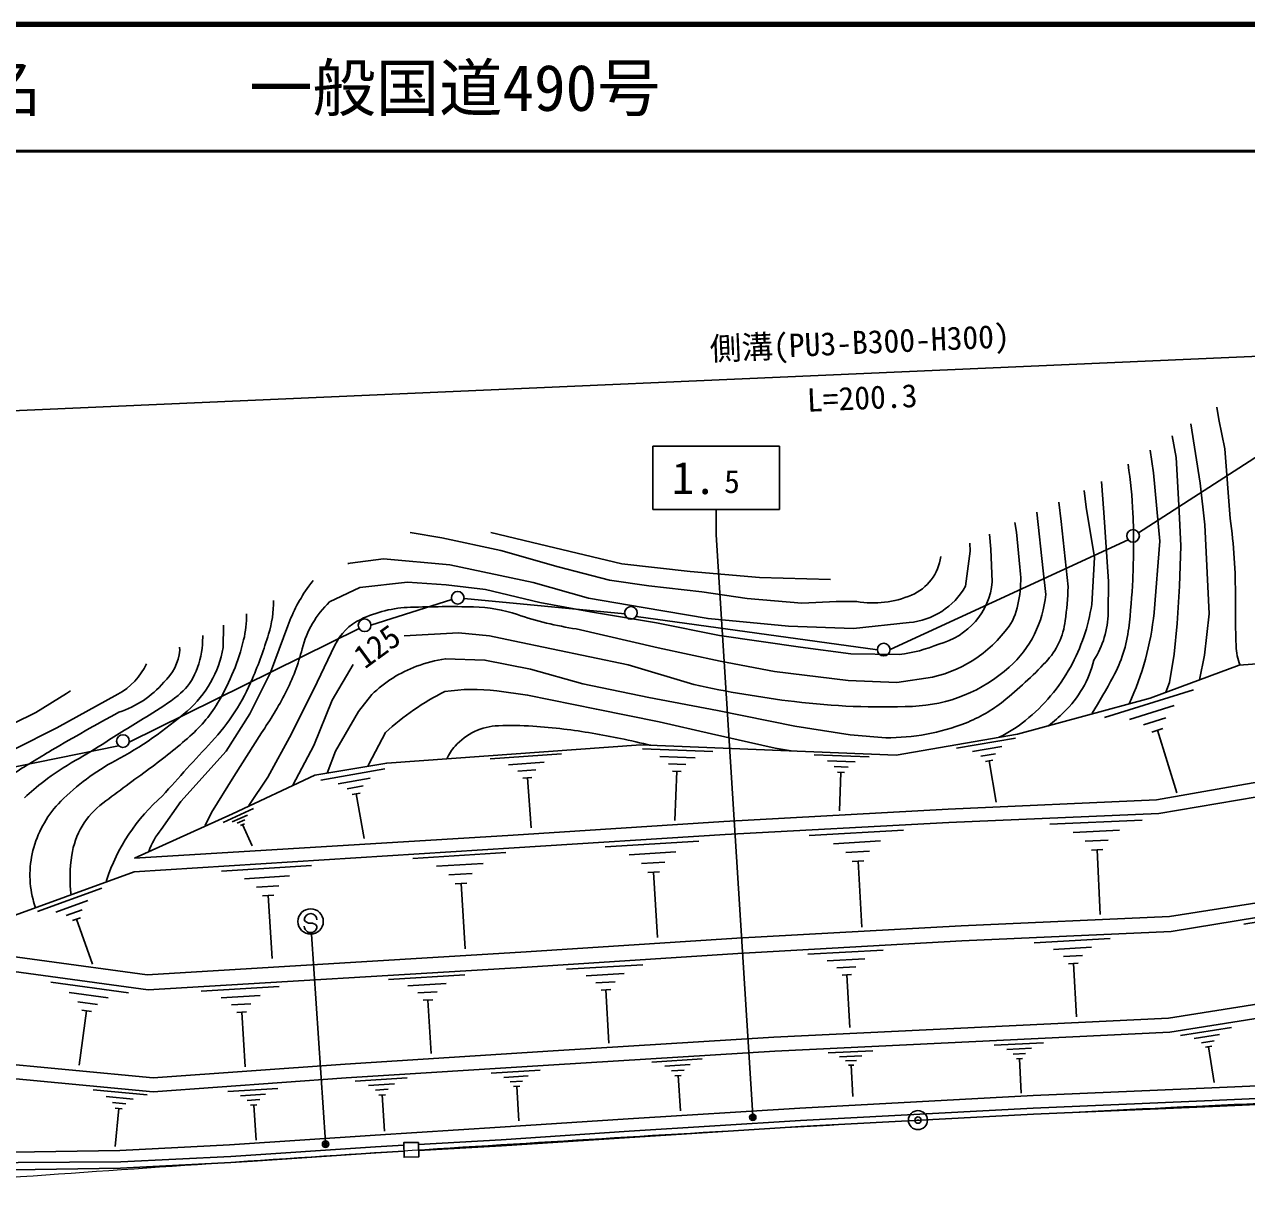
# Model space of a CAD drawing. Units: millimetres, scale not verified. Extents: x 40000 to 680000, y 20000 to 380000.
# Drawn here: x 198991 to 295491, y 288360 to 380000 of the extents above; entities that cross this region are included whole.
import ezdxf
from ezdxf.enums import TextEntityAlignment as Align

# ---------------------------------------------------------------- set-up
doc = ezdxf.new("R2010")
doc.units = ezdxf.units.MM
doc.header["$LTSCALE"] = 1000
doc.header["$PDMODE"] = 32
doc.header["$PDSIZE"] = 500
doc.linetypes.add('CHAIN', pattern=[18.5, 12, -1.5, 3.5, -1.5])
for name, color, linetype, lineweight in [('M-BGD', 7, 'Continuous', 25), ('M-BMK', 2, 'CHAIN', 13), ('M-BMK-SRVR', 3, 'Continuous', 25), ('M-STR-STRC', 7, 'Continuous', 25), ('M-TTL', 2, 'Continuous', 140), ('M-TTL-LINE', 7, 'Continuous', 50)]:
    doc.layers.add(name, color=color, linetype=linetype, lineweight=lineweight)
doc.layers.add('M-TTL-TXT', color=7, linetype='Continuous')
doc.styles.add('@ＭＳ ゴシック', font='')
doc.styles.add('ＭＳ ゴシック', font='')
doc.styles.get('@ＭＳ ゴシック').set_extended_font_data('@MS Gothic')
doc.styles.get('ＭＳ ゴシック').set_extended_font_data('MS Gothic')

msp = doc.modelspace()

# ---------------------------------------------------------------- linework, layer by layer
at = {"layer": 'M-BGD'}
for p, q in [((366842, 356906), (163267, 347942)), ((293297, 348802), (293148, 349780)), ((300541, 348598), (286970, 339845)), ((286149, 339282), (267338, 330625)), ((232729, 334570), (226347, 332556)), ((246387, 333453), (233707, 334661)), ((266338, 330606), (247291, 333231)), ((225410, 332295), (207254, 323298)), ((214721, 332539), (214688, 330778)), ((211237, 330804), (211251, 330568)), ((284267, 325258), (291310, 327450)), ((286247, 325102), (289768, 326198)), ((287347, 324672), (289107, 325220)), ((288006, 324104), (288886, 324378)), ((288446, 324241), (289981, 319312)), ((272593, 322821), (277254, 323625)), ((206431, 323017), (187559, 319205)), ((235765, 321984), (241409, 322390)), ((247799, 322779), (253351, 322559)), ((261346, 322311), (265686, 322138)), ((273839, 322556), (276169, 322958)), ((274502, 322190), (275667, 322391)), ((237217, 321521), (240039, 321725)), ((249165, 322169), (251941, 322059)), ((249837, 321586), (251225, 321531)), ((262414, 321834), (264584, 321747)), ((262939, 321378), (264024, 321335)), ((274873, 321775), (275456, 321875)), ((275165, 321825), (275727, 318562)), ((222399, 320305), (227459, 321196)), ((223753, 320021), (226283, 320467)), ((237963, 321008), (239374, 321109)), ((238356, 320469), (239062, 320520)), ((238709, 320494), (238994, 316544)), ((250162, 321017), (250856, 320989)), ((250509, 321003), (250354, 317117)), ((263193, 320933), (263736, 320912)), ((263464, 320922), (263344, 317884)), ((224475, 319627), (225739, 319850)), ((224880, 319177), (225512, 319288)), ((225196, 319232), (225820, 315691)), ((214680, 316964), (217082, 318068)), ((215391, 317000), (216592, 317551)), ((215801, 316897), (216402, 317173)), ((216062, 316726), (216362, 316864)), ((216212, 316795), (216984, 315113)), ((279954, 316829), (287243, 317155)), ((260955, 315922), (268415, 316359)), ((281809, 316181), (285454, 316344)), ((282752, 315493), (284575, 315574)), ((244849, 315044), (252241, 315477)), ((246740, 314413), (250436, 314630)), ((262864, 315285), (266594, 315504)), ((263840, 314594), (265705, 314703)), ((283241, 314784), (284152, 314825)), ((283696, 314805), (283925, 309702)), ((229653, 314122), (237014, 314587)), ((231540, 313502), (235220, 313734)), ((247708, 313728), (249556, 313836)), ((264350, 313875), (265283, 313930)), ((264817, 313902), (265122, 308680)), ((214540, 313112), (221664, 313561)), ((216366, 312512), (219928, 312737)), ((232506, 312824), (234347, 312940)), ((248213, 313016), (249137, 313070)), ((248675, 313043), (248978, 307869)), ((200011, 309940), (205094, 311761)), ((205473, 312382), (205491, 312239)), ((217302, 311856), (219082, 311968)), ((233013, 312117), (233933, 312175)), ((233473, 312146), (233798, 306993)), ((201464, 309887), (204005, 310798)), ((217792, 311171), (218682, 311228)), ((218237, 311199), (218552, 306213)), ((202281, 309606), (203552, 310062)), ((295288, 308936), (301207, 309913)), ((202781, 309212), (203417, 309439)), ((203099, 309326), (204374, 305768)), ((260860, 306551), (266796, 306878)), ((278717, 307452), (284721, 307784)), ((280251, 306935), (283253, 307100)), ((262377, 306039), (265344, 306203)), ((281035, 306376), (282536, 306459)), ((241795, 305380), (247822, 305712)), ((243335, 304860), (246349, 305026)), ((263151, 305486), (264635, 305568)), ((263555, 304913), (264297, 304954)), ((281443, 305796), (282193, 305838)), ((281818, 305817), (282050, 301614)), ((201083, 304344), (207220, 303506)), ((212956, 303642), (219115, 304013)), ((227733, 304563), (233753, 304926)), ((229274, 304052), (232284, 304233)), ((244122, 304299), (245628, 304382)), ((263926, 304934), (264155, 300779)), ((202533, 303521), (205602, 303102)), ((214533, 303119), (217613, 303304)), ((230063, 303495), (231568, 303586)), ((244531, 303717), (245285, 303758)), ((244908, 303738), (245141, 299518)), ((203216, 302802), (204751, 302593)), ((203900, 302084), (203313, 297788)), ((203516, 302136), (204283, 302032)), ((215340, 302549), (216880, 302642)), ((230475, 302916), (231228, 302961)), ((230852, 302938), (231106, 298724)), ((215762, 301957), (216532, 302003)), ((216147, 301980), (216407, 297669)), ((290287, 300129), (294308, 300765)), ((291356, 299886), (293366, 300204)), ((275565, 299373), (279459, 299560)), ((291922, 299564), (292927, 299723)), ((292237, 299201), (292740, 299281)), ((292488, 299241), (292934, 296427)), ((248540, 298034), (252514, 298294)), ((262462, 298765), (265985, 298935)), ((263359, 298456), (265121, 298540)), ((276557, 299030), (278504, 299124)), ((277063, 298664), (278036, 298711)), ((277325, 298287), (277811, 298310)), ((277568, 298298), (277699, 295572)), ((235848, 297148), (239716, 297401)), ((249560, 297702), (251546, 297832)), ((250082, 297337), (251076, 297402)), ((263817, 298124), (264698, 298167)), ((264054, 297783), (264494, 297804)), ((264274, 297793), (264393, 295327)), ((225112, 296536), (229201, 296804)), ((226161, 296194), (228205, 296328)), ((236841, 296825), (238774, 296951)), ((237349, 296469), (238316, 296533)), ((250357, 296956), (250853, 296988)), ((250605, 296972), (250787, 294191)), ((204421, 295847), (208689, 295440)), ((205448, 295319), (207581, 295115)), ((215041, 295702), (218996, 295961)), ((216056, 295371), (218033, 295500)), ((226699, 295818), (227721, 295885)), ((226981, 295426), (227492, 295460)), ((227237, 295443), (227424, 292581)), ((237616, 296099), (238100, 296130)), ((237858, 296114), (238035, 293407)), ((205940, 294841), (207007, 294740)), ((206433, 294364), (206148, 291376)), ((206166, 294389), (206700, 294338)), ((216576, 295008), (217565, 295073)), ((216849, 294628), (217343, 294661)), ((217096, 294645), (217278, 291876))]:
    msp.add_line(p, q, dxfattribs=at)
for points in [[(291104, 348461), (291840, 343754), (292187, 340462), (292549, 333435), (292162, 330167), (291781, 328232)], [(294210, 340968), (293768, 346476), (293297, 348802)], [(289124, 327249), (289397, 328015), (289784, 330259), (290017, 332682), (290188, 335617), (290290, 338818), (290158, 341530), (290060, 343437), (289925, 345790), (289614, 347500)], [(287871, 346376), (288148, 344571), (288634, 339178), (288184, 333535)], [(284035, 343902), (284226, 341454), (284602, 335990), (284561, 333537)], [(282675, 343187), (282836, 341861), (283472, 337900), (283269, 334190)], [(281407, 335581), (280852, 340735), (280678, 342268)], [(277590, 337123), (277326, 339886), (277203, 340669)], [(278937, 341467), (279429, 336836), (279635, 334970)], [(260388, 334273), (256047, 334651), (252470, 335182), (248290, 335663), (245201, 336106), (241134, 337164), (236616, 338454), (231945, 339446), (229451, 339875)], [(235824, 339859), (239665, 338946), (246170, 337401), (251560, 336774), (257034, 336310), (262644, 336162)], [(275199, 339747), (275309, 338554), (275417, 335970)], [(273296, 335616), (273666, 338392), (273642, 339030)], [(224714, 337436), (227355, 337798), (232590, 337313), (239156, 335915), (243543, 334673), (247852, 333940), (252970, 333073), (259332, 332473), (264445, 332289), (268844, 332752)], [(268067, 330224), (264236, 330293), (260266, 330805), (253874, 331736), (248908, 332721), (243699, 333597), (239699, 334338), (235409, 335358), (232281, 335729), (229227, 335953), (225462, 335512), (223091, 334380)], [(209799, 316402), (211330, 318626), (214919, 322604), (216780, 325539), (218423, 328816), (219785, 332501)], [(242568, 332248), (249020, 330758), (253936, 329696), (258216, 328890), (264039, 328167), (267867, 328031), (270693, 328441)], [(251842, 327861), (246659, 329408), (237578, 331315), (235708, 331695), (233260, 331948), (228984, 331714)], [(216699, 318294), (218200, 320538), (220068, 323966), (222114, 328057), (223499, 330963)], [(224935, 329438), (223301, 326612), (221840, 323043), (220196, 319900)], [(232225, 329896), (235350, 329786), (238938, 329074), (243082, 327911), (248297, 326822), (253712, 325803), (259833, 324560), (264197, 323872), (267009, 323657)], [(191916, 321825), (196401, 323945), (199902, 325660), (202322, 327153)], [(258271, 322823), (253233, 323968), (249105, 324920), (244150, 325911), (238724, 327029), (236282, 327348)], [(206374, 327098), (201549, 324430), (198213, 322759), (192567, 319018), (190561, 317368)], [(222896, 320857), (223552, 322591), (225381, 325723), (226427, 327062)], [(217698, 324038), (215528, 320588), (213758, 317758), (213251, 316710)], [(227500, 324066), (226172, 321565), (226108, 321404)], [(309711, 311388), (328848, 311377), (354192, 306090), (323510, 305125), (309076, 304625), (289331, 301502), (258176, 300001), (240729, 298911), (224319, 297879), (209164, 296780), (189144, 298698), (181474, 298171)], [(208763, 303734), (238682, 305536), (255318, 306623), (273010, 307606), (289536, 308339), (306703, 311171), (309711, 311388)], [(181474, 298171), (188605, 305462), (192160, 306000), (208763, 303734)], [(356145, 305105), (353881, 305015), (339651, 304623), (323548, 304026), (309182, 303528), (289444, 300406), (258236, 298903), (240798, 297814), (224393, 296781), (209151, 295676), (189130, 297594), (182331, 297127)], [(230100, 291537), (236631, 291894), (246728, 292570), (260282, 293423), (278653, 294401), (292776, 295002), (311476, 295840), (330750, 296611), (345399, 296959), (359194, 297333), (372218, 297770), (396790, 297914), (423565, 297826), (430147, 297653), (448425, 299266), (457850, 298930)], [(168788, 289789), (186312, 290736), (206526, 291056), (215194, 291501), (226691, 292270), (236560, 292894), (246658, 293556), (260212, 294391), (278633, 295384), (292740, 296010), (311399, 296809), (330801, 297544), (345368, 297963), (359179, 298262), (371570, 298722)], [(230110, 291056), (236660, 291415), (246759, 292091), (260309, 292943), (278676, 293921), (292797, 294522), (311497, 295360), (330766, 296130), (345411, 296479), (359208, 296852), (372227, 297290), (396791, 297433), (423558, 297345), (430162, 297172), (448437, 298784), (457833, 298450)], [(168802, 289089), (186336, 290036), (206608, 290167), (215278, 290585), (226700, 291351), (228949, 291474)], [(168816, 288389), (186361, 289337), (206573, 289656), (215277, 290103), (217011, 290219), (226730, 290871), (228959, 290993)]]:
    msp.add_lwpolyline(points, dxfattribs=at)
for points in [[(207673, 314148), (215428, 317648), (221915, 320690), (227604, 321659), (247664, 323104), (267824, 322288), (277407, 323940), (287882, 326790), (294896, 329384), (298804, 329677), (307854, 328708), (309747, 328311), (312042, 325733), (313865, 322410), (308356, 322212), (305448, 321749), (288388, 318751), (271933, 318021), (254228, 317037), (237590, 315950)], [(207651, 313074), (191656, 307257), (208691, 304932), (238607, 306734), (255245, 307821), (272950, 308805), (289405, 309535), (306572, 312214), (309575, 312536), (317485, 312846), (312936, 321176), (308472, 321016), (305646, 320565), (288555, 317668), (271986, 316963), (254324, 316010), (237653, 314968)], [(230097, 291696), (228945, 291673), (228968, 290521), (230120, 290545)]]:
    msp.add_lwpolyline(points, close=True, dxfattribs=at)
for centre in [(286532, 339603), (233209, 334708), (246882, 333520), (225847, 332538), (266838, 330615), (206763, 323391)]:
    msp.add_circle(centre, 500, dxfattribs=at)
for centre, radius, start, end in [((254328, 340095), 32218, 2.29298, 9.21303), ((225844, 338955), 60724, 357.33321, 2.29298), ((249274, 334937), 45338, 359.6992, 7.6434), ((267524, 338462), 3852, 293.06417, 352.69756), ((224978, 333093), 4351, 93.48216, 96.02515), ((269464, 336065), 8195, 337.19941, 7.41404), ((224978, 333093), 4351, 136.9237, 144.49661), ((269793, 336536), 5652, 284.29287, 354.24716), ((234380, 338557), 52179, 353.13153, 357.33321), ((232290, 327877), 13332, 144.49661, 159.70921), ((266019, 341996), 7692, 260.26604, 293.06417), ((268354, 338406), 5675, 274.94709, 330.54852), ((270926, 335746), 8744, 311.83518, 354.90461), ((247468, 337132), 33975, 352.84185, 357.38283), ((209853, 334423), 8805, 342.93057, 0.50138), ((228391, 328778), 7712, 133.41044, 165.74873), ((229784, 324126), 9843, 91.77357, 115.53486), ((232530, 235447), 98565, 88.88111, 91.77357), ((234232, 322567), 11427, 71.20643, 88.88111), ((263954, 291459), 42962, 88.98087, 94.76157), ((268432, 336477), 15012, 331.15711, 351.23891), ((397850, 334157), 103239, 179.6992, 181.80481), ((208476, 333295), 8052, 346.21585, 1.01966), ((227409, 329098), 4332, 115.53486, 154.51145), ((246651, 359063), 27123, 251.20643, 261.34224), ((277256, 333658), 7306, 327.87693, 359.05263), ((265944, 335742), 22349, 335.1135, 354.3313), ((268421, 338393), 10208, 282.86068, 327.37208), ((275417, 333622), 5806, 316.63439, 352.84185), ((275458, 333609), 10804, 331.51876, 353.13153), ((206299, 331495), 6758, 334.98909, 355.98778), ((193607, 332385), 19482, 355.98778, 358.04396), ((198728, 335687), 18089, 329.78532, 346.21585), ((182514, 342817), 37404, 337.22145, 342.93057), ((266688, 341626), 11485, 276.89596, 293.06842), ((207361, 330923), 3906, 312.27741, 354.7912), ((206125, 332324), 8702, 311.09459, 349.76167), ((204827, 334763), 16601, 332.9336, 345.74873), ((298973, 331042), 4313, 181.80481, 202.50298), ((203917, 331653), 5176, 298.34796, 335.45441), ((233305, 320104), 9784, 110.00109, 134.66912), ((234358, 317210), 12864, 99.54318, 110.00109), ((268620, 338322), 12202, 272.28767, 311.83518), ((255411, 352517), 33325, 308.81562, 316.63439), ((269205, 336051), 14130, 308.72105, 331.15711), ((275031, 331908), 8680, 314.07117, 345.75552), ((208364, 330532), 4480, 307.94297, 334.98909), ((201417, 334880), 16902, 316.9361, 337.22145), ((228204, 359246), 64565, 328.57522, 331.51876), ((196824, 336062), 10469, 301.67656, 303.67061), ((203996, 333170), 7893, 288.12566, 319.40083), ((195988, 339279), 26526, 324.92882, 332.9336), ((240986, 309542), 19819, 116.35287, 132.87697), ((234398, 312937), 14534, 82.55237, 98.74764), ((269914, 409938), 84042, 257.58269, 263.07948), ((197570, 344376), 22034, 300.7414, 307.94297), ((204465, 332346), 11450, 311.50601, 329.78532), ((266788, 384181), 58097, 263.07948, 272.28767), ((269171, 335413), 11373, 291.29674, 308.81562), ((283227, 183769), 161338, 118.41579, 120.58398), ((261076, 237594), 102205, 120.7414, 122.99371), ((191624, 348950), 30762, 298.17109, 311.09459), ((269581, 337538), 16515, 308.45512, 314.07117), ((277152, 329339), 7204, 328.12377, 328.57522), ((236591, 319785), 4818, 92.05363, 138.3871), ((237436, 296224), 28395, 86.57404, 92.05363), ((236859, 286587), 38049, 82.8777, 86.57404), ((234792, 270044), 54720, 78.12635, 82.8777), ((267129, 340652), 16996, 269.59735, 291.29674), ((270669, 334225), 11789, 296.67329, 308.72105), ((180985, 360953), 44874, 299.37616, 302.99371), ((183840, 355653), 42573, 306.00746, 311.50601), ((342477, 203045), 176173, 136.9361, 138.80892), ((224665, 221877), 103941, 76.76491, 78.12635), ((257078, 228012), 109945, 120.58398, 122.48718), ((235915, 320386), 3914, 138.3871, 155.62687), ((250527, 271756), 51651, 79.97116, 81.37719), ((213156, 303804), 20708, 119.37616, 127.62595), ((214641, 305972), 17990, 118.17109, 135.26353), ((382085, 82867), 294642, 126.00746, 126.89656), ((213342, 303563), 21013, 127.62595, 133.07518), ((207892, 312659), 8489, 135.26353, 164.06488), ((209003, 313419), 6350, 126.89656, 171.36159), ((219632, 307812), 14878, 130.83752, 162.11234), ((213989, 312844), 5496, 139.66273, 160.633), ((207283, 312833), 7856, 164.06488, 194.36618), ((214178, 312633), 11584, 171.36159, 186.97724), ((215790, 315012), 16638, 194.36618, 196.77317)]:
    msp.add_arc(centre, radius, start, end, dxfattribs=at)
at = {"layer": 'M-BMK'}
for points in [[(289517, 294467), (290516, 294515), (291515, 294562), (292514, 294609), (293513, 294656), (294512, 294702), (295511, 294748), (296510, 294794), (297509, 294839), (298508, 294884), (299507, 294928), (300506, 294972), (301505, 295016), (302504, 295060), (303503, 295103), (304502, 295146), (305501, 295188), (306500, 295230), (307499, 295271), (308499, 295313), (309498, 295354)], [(270292, 293488), (271291, 293542), (272290, 293595), (273288, 293648), (274287, 293701), (275285, 293754), (276284, 293806), (277283, 293858), (278281, 293909), (279280, 293960), (280279, 294011), (281277, 294062), (282276, 294112), (283275, 294162), (284274, 294212), (285272, 294261), (286271, 294310), (287270, 294359), (288269, 294407), (289517, 294468)], [(249576, 292311), (250574, 292370), (251572, 292429), (252571, 292488), (253569, 292547), (254567, 292605), (255566, 292663), (256564, 292721), (257562, 292778), (258561, 292836), (259559, 292893), (260557, 292950), (261556, 293006), (262554, 293062), (263553, 293118), (264551, 293174), (265549, 293229), (266548, 293284), (267546, 293339), (268545, 293393), (269543, 293448)], [(229614, 291073), (230612, 291137), (231610, 291201), (232608, 291264), (233606, 291328), (234604, 291391), (235602, 291454), (236600, 291517), (237598, 291579), (238596, 291641), (239594, 291703), (240592, 291765), (241591, 291827), (242589, 291888), (243587, 291949), (244585, 292010), (245583, 292071), (246581, 292131), (247579, 292191), (248578, 292251), (249576, 292311)], [(209658, 289751), (210656, 289818), (211653, 289886), (212651, 289954), (213649, 290021), (214647, 290088), (215644, 290155), (216642, 290222), (217640, 290289), (218638, 290355), (219635, 290421), (220633, 290487), (221631, 290553), (222629, 290619), (223627, 290684), (224625, 290750), (225623, 290815), (226620, 290880), (227618, 290944), (228616, 291009), (229614, 291073)], [(189706, 288360), (190704, 288431), (191701, 288502), (192699, 288572), (193696, 288643), (194694, 288713), (195691, 288783), (196689, 288853), (197687, 288923), (198684, 288993), (199682, 289063), (200679, 289132), (201677, 289202), (202674, 289271), (203672, 289340), (204670, 289409), (205667, 289477), (206665, 289546), (207663, 289614), (208660, 289683), (209658, 289751)]]:
    msp.add_lwpolyline(points, dxfattribs=at)
at = {"layer": 'M-BMK-SRVR'}
msp.add_circle((269544, 293448), 750, dxfattribs=at)
msp.add_point((269544, 293448), dxfattribs=at)
at = {"layer": 'M-STR-STRC'}
for p, q in [((248611, 346684), (258611, 346684)), ((248611, 346684), (248611, 341684)), ((258611, 346684), (258611, 341684)), ((248611, 341684), (258611, 341684)), ((253611, 341684), (253611, 339684)), ((256494, 293823), (253611, 339684)), ((221188, 309152), (221088, 309270)), ((221433, 309012), (221188, 309152)), ((221734, 309010), (221433, 309012)), ((221979, 308898), (221734, 309010)), ((222085, 308762), (221979, 308898)), ((222757, 291697), (221654, 308143))]:
    msp.add_line(p, q, dxfattribs=at)
for centre, radius in [((221587, 309141), 1000), ((256504, 293674), 150), ((256504, 293674), 120), ((256504, 293674), 90), ((256504, 293674), 60), ((256504, 293674), 30), ((222767, 291547), 150), ((222767, 291547), 120), ((222767, 291547), 90), ((222767, 291547), 60), ((222767, 291547), 30)]:
    msp.add_circle(centre, radius, dxfattribs=at)
for centre, start, end in [((221588, 309266), 359.55488, 179.55488), ((221585, 308766), 179.55488, 359.55488)]:
    msp.add_arc(centre, 500, start, end, dxfattribs=at)
for p in [(256504, 293674), (222767, 291547)]:
    msp.add_point(p, dxfattribs=at)
at = {"layer": 'M-TTL'}
msp.add_line((680000, 380000), (40000, 380000), dxfattribs=at)
at = {"layer": 'M-TTL-LINE'}
msp.add_line((40000, 370000), (680000, 370000), dxfattribs=at)

# ---------------------------------------------------------------- texts
at = {"layer": 'M-BGD', "style": 'ＭＳ ゴシック'}
msp.add_text('側溝(PU3-B300-H300)', height=1833, rotation=2.521, dxfattribs=at).set_placement((265010, 353423), align=Align.BOTTOM_CENTER)
at = {"layer": 'M-BGD', "style": '@ＭＳ ゴシック'}
msp.add_text('L=200.3', height=1833, rotation=2.521, dxfattribs=at).set_placement((265098, 351425), align=Align.TOP_CENTER)
at = {"layer": 'M-BGD', "style": 'ＭＳ ゴシック'}
msp.add_text('125', height=1833, rotation=36.191, dxfattribs=at).set_placement((226831, 330880), align=Align.MIDDLE_CENTER)
at = {"layer": 'M-STR-STRC', "style": 'ＭＳ ゴシック'}
msp.add_text('1.', height=2566, dxfattribs=at).set_placement((253611, 344184), align=Align.MIDDLE_RIGHT)
msp.add_text('5', height=1833, dxfattribs=at).set_placement((254861, 342434), align=Align.BOTTOM_CENTER)
at = {"layer": 'M-TTL-TXT', "style": 'ＭＳ ゴシック'}
for s, p in [('路 線 名', (180380, 375000)), ('一般国道490号', (216734, 375000))]:
    msp.add_text(s, height=3666, dxfattribs=at).set_placement(p, align=Align.MIDDLE_LEFT)

doc.saveas('drawing.dxf')
